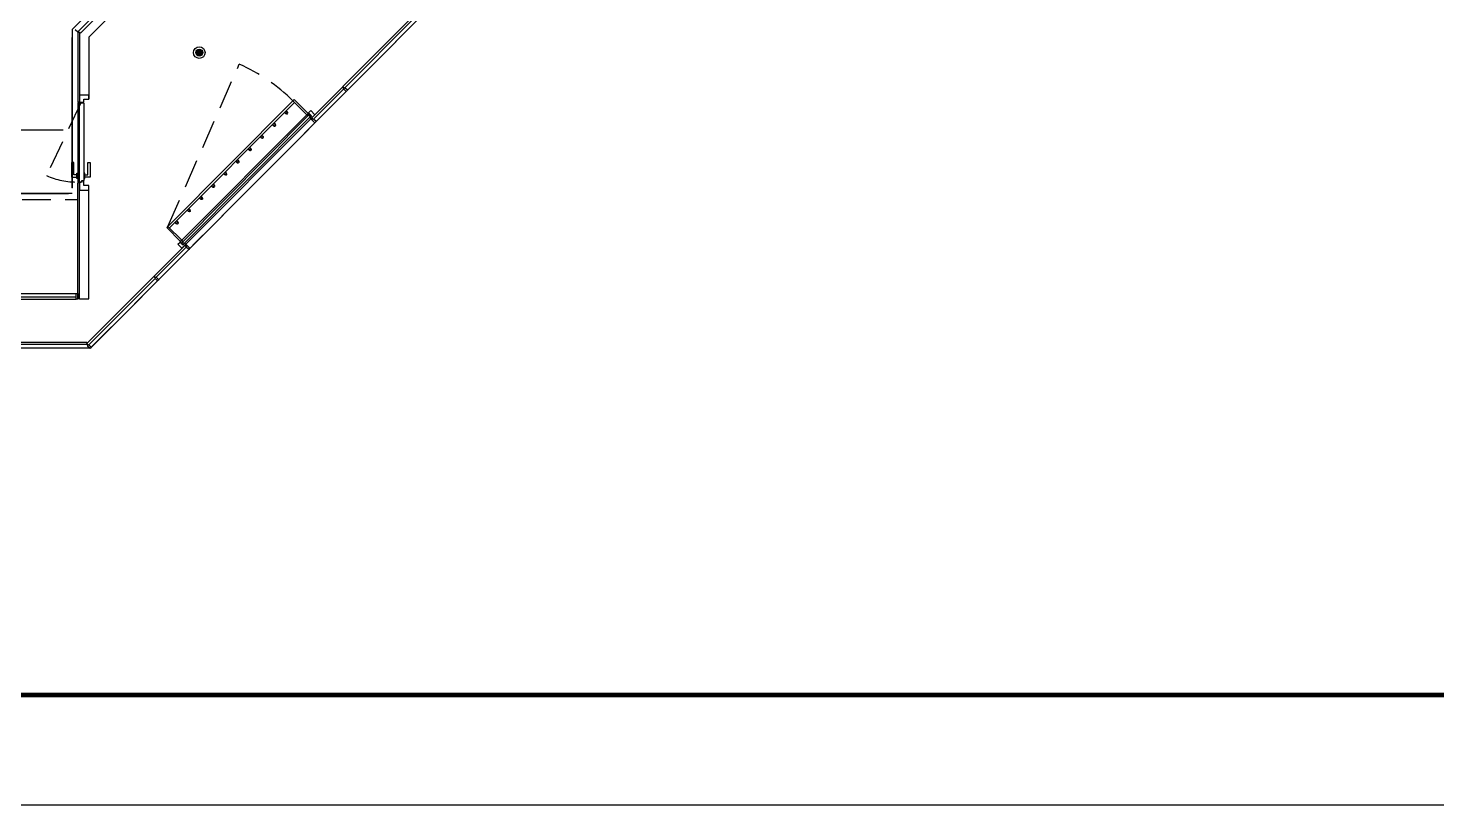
# Model space of a CAD drawing. Header units: millimetres. Extents: x 5896 to 6381, y 4295 to 4378.
# Drawn here: x 6058.84 to 6071.09, y 4295.41 to 4302.17 of the extents above; entities that cross this region are included whole.
import ezdxf

# ---------------------------------------------------------------- set-up
doc = ezdxf.new("R2010")
doc.units = ezdxf.units.MM
for name, pattern in [('NASCOSTA', [0.375, 0.25, -0.125]), ('PHANTOM2', [1.25, 0.625, -0.125, 0.125, -0.125, 0.125, -0.125]), ('TRATTEGGIATA', [0.75, 0.5, -0.25])]:
    doc.linetypes.add(name, pattern=pattern)
for name, color, linetype in [('A-GLAZING', 2, 'Continuous'), ('ax-arredo piani', 2, 'Continuous'), ('ax-arredo sez', 6, 'Continuous'), ('GA_X DIM', 8, 'Continuous'), ('Pareti02', 3, 'Continuous'), ('piani-rossi', 1, 'Continuous'), ('proiezioni', 2, 'NASCOSTA'), ('sezioni 02', 3, 'Continuous'), ('Urban', 6, 'Continuous'), ('图框', 254, 'Continuous'), ('消防', 5, 'Continuous')]:
    doc.layers.add(name, color=color, linetype=linetype)
doc.layers.add('LD_light', color=7, linetype='Continuous', lineweight=5, true_color=0xf00000)
doc.layers.add('PROIEZ-FASCIONE', color=7, linetype='TRATTEGGIATA', true_color=0xb4b08e)
doc.layers.add('R-BORDER', color=7, linetype='PHANTOM2', true_color=0xdb0000, plot=False)

# ---------------------------------------------------------------- blocks, each defined once
blk = doc.blocks.new('ioo')
at = {"layer": 'LD_light', "elevation": 0}
blk.add_lwpolyline([(-3045, 2505), (-3067, 2505), (-3067, 2493), (-3045, 2493)], close=True, dxfattribs=at)
at = {"layer": 'LD_light', "ltscale": 0.1}
for radius in [11, 10]:
    blk.add_arc((-3056, 2506, 0), radius, 359.7956, 180.2044, dxfattribs=at)
blk = doc.blocks.new('112')
at = {"layer": 'A-GLAZING', "color": 253}
for p, q in [((6094.795, 4403.126), (6095.882, 4404.217)), ((6094.8, 4403.11), (6095.898, 4404.212)), ((6095.913, 4404.198), (6094.815, 4403.096)), ((6095.918, 4404.182), (6094.831, 4403.091)), ((6095.898, 4404.214), (6095.907, 4404.223)), ((6095.915, 4404.198), (6095.898, 4404.214)), ((6095.898, 4404.212), (6095.898, 4404.212)), ((6095.898, 4404.212), (6095.901, 4404.212)), ((6095.901, 4404.212), (6095.913, 4404.2)), ((6095.907, 4404.223), (6095.924, 4404.207)), ((6095.913, 4404.2), (6095.913, 4404.198)), ((6095.913, 4404.198), (6095.913, 4404.198)), ((6095.924, 4404.207), (6095.915, 4404.198)), ((6094.798, 4403.11), (6094.789, 4403.101)), ((6094.789, 4403.101), (6094.806, 4403.085)), ((6094.815, 4403.094), (6094.798, 4403.11)), ((6094.8, 4403.108), (6094.8, 4403.11)), ((6094.812, 4403.096), (6094.8, 4403.108)), ((6094.806, 4403.085), (6094.815, 4403.094)), ((6094.815, 4403.096), (6094.812, 4403.096))]:
    blk.add_line(p, q, dxfattribs=at)
at = {"layer": 'ax-arredo piani', "color": 253}
blk.add_line((6092.561, 4402.661), (6093.877, 4402.661), dxfattribs=at)
at = {"layer": 'ax-arredo sez', "color": 253}
for p, q in [((6093.891, 4404.938), (6093.891, 4404.326)), ((6093.906, 4404.938), (6093.906, 4404.326)), ((6093.906, 4404.321), (6093.891, 4404.321)), ((6093.891, 4404.321), (6093.891, 4403.631)), ((6093.906, 4403.631), (6093.906, 4404.321)), ((6095.762, 4404.337), (6094.675, 4403.246)), ((6094.689, 4403.232), (6095.776, 4404.323)), ((6095.762, 4404.337), (6095.772, 4404.348)), ((6095.776, 4404.323), (6095.762, 4404.337)), ((6095.882, 4404.217), (6095.762, 4404.337)), ((6095.772, 4404.348), (6095.893, 4404.228)), ((6095.893, 4404.228), (6095.882, 4404.217)), ((6093.891, 4403.631), (6093.906, 4403.631)), ((6093.891, 4402.616), (6093.891, 4403.626)), ((6093.906, 4402.616), (6093.906, 4403.626)), ((6094.664, 4403.235), (6094.675, 4403.246)), ((6094.785, 4403.115), (6094.664, 4403.235)), ((6094.675, 4403.246), (6094.689, 4403.232)), ((6094.675, 4403.246), (6094.795, 4403.126)), ((6094.795, 4403.126), (6094.785, 4403.115)), ((6093.876, 4402.66), (6093.877, 4402.661)), ((6093.876, 4402.614), (6093.876, 4402.66)), ((6093.877, 4402.661), (6093.89, 4402.661)), ((6093.89, 4402.661), (6093.891, 4402.66)), ((6093.891, 4402.66), (6093.891, 4402.631)), ((6093.876, 4402.631), (6092.562, 4402.631)), ((6092.562, 4402.614), (6093.876, 4402.614)), ((6093.876, 4402.614), (6093.876, 4402.631)), ((6093.891, 4402.614), (6093.876, 4402.614)), ((6093.891, 4402.631), (6093.891, 4402.631)), ((6093.891, 4402.631), (6093.891, 4402.614))]:
    blk.add_line(p, q, dxfattribs=at)
at = {"layer": 'DEFPOINTS', "color": 253}
blk.add_line((6093.869, 4404.959), (6093.891, 4404.938), dxfattribs=at)
at = {"layer": 'Pareti02', "color": 253}
for p, q in [((6096.796, 4407.855), (6093.891, 4404.938)), ((6096.814, 4407.837), (6093.916, 4404.928)), ((6095.331, 4406.242), (6093.986, 4404.892)), ((6093.891, 4404.938), (6093.916, 4404.928)), ((6093.986, 4404.892), (6093.986, 4404.406)), ((6093.986, 4404.508), (6093.986, 4404.351)), ((6096.196, 4404.462), (6096.193, 4404.458)), ((6096.193, 4404.458), (6096.207, 4404.444)), ((6096.211, 4404.448), (6096.196, 4404.462)), ((6096.207, 4404.444), (6096.204, 4404.44)), ((6096.204, 4404.44), (6096.225, 4404.419)), ((6096.214, 4404.451), (6096.211, 4404.448)), ((6096.235, 4404.43), (6096.214, 4404.451)), ((6096.225, 4404.419), (6096.235, 4404.43)), ((6093.906, 4404.326), (6093.891, 4404.326)), ((6094.675, 4403.246), (6095.762, 4404.337)), ((6093.906, 4403.626), (6093.891, 4403.626)), ((6093.986, 4402.616), (6093.986, 4403.601)), ((6093.986, 4403.113), (6093.986, 4403.601)), ((6094.551, 4402.81), (6094.555, 4402.814)), ((6094.565, 4402.796), (6094.551, 4402.81)), ((6094.555, 4402.814), (6094.569, 4402.8)), ((6094.562, 4402.793), (6094.565, 4402.796)), ((6094.583, 4402.771), (6094.562, 4402.793)), ((6094.569, 4402.8), (6094.573, 4402.803)), ((6094.573, 4402.803), (6094.594, 4402.782)), ((6094.594, 4402.782), (6094.583, 4402.771)), ((6093.906, 4402.616), (6093.891, 4402.616)), ((6093.906, 4402.616), (6093.986, 4402.616)), ((6093.965, 4402.222), (6093.969, 4402.226)), ((6093.98, 4402.208), (6093.965, 4402.222)), ((6093.969, 4402.226), (6093.983, 4402.212)), ((6093.976, 4402.205), (6093.98, 4402.208)), ((6093.997, 4402.183), (6093.976, 4402.205)), ((6093.983, 4402.212), (6093.987, 4402.215)), ((6093.987, 4402.215), (6094.008, 4402.194)), ((6094.008, 4402.194), (6093.997, 4402.183))]:
    blk.add_line(p, q, dxfattribs=at)
at = {"layer": 'piani-rossi', "color": 253}
for p, q in [((6093.855, 4403.8), (6093.837, 4403.8)), ((6093.837, 4403.8), (6093.837, 4403.673)), ((6093.855, 4403.695), (6093.855, 4403.8)), ((6093.979, 4403.695), (6093.979, 4403.8)), ((6093.979, 4403.8), (6093.997, 4403.8)), ((6093.997, 4403.8), (6093.997, 4403.673)), ((6093.837, 4403.673), (6093.881, 4403.673)), ((6093.881, 4403.695), (6093.855, 4403.695)), ((6093.881, 4403.661), (6093.881, 4403.708)), ((6093.881, 4403.708), (6093.891, 4403.708)), ((6093.881, 4403.673), (6093.881, 4403.695)), ((6093.891, 4403.661), (6093.881, 4403.661)), ((6093.891, 4403.708), (6093.891, 4403.661)), ((6093.953, 4403.708), (6093.943, 4403.708)), ((6093.943, 4403.708), (6093.943, 4403.661)), ((6093.943, 4403.661), (6093.953, 4403.661)), ((6093.953, 4403.661), (6093.953, 4403.708)), ((6093.953, 4403.673), (6093.953, 4403.695)), ((6093.953, 4403.695), (6093.979, 4403.695)), ((6093.997, 4403.673), (6093.953, 4403.673))]:
    blk.add_line(p, q, dxfattribs=at)
at = {"layer": 'PROIEZ-FASCIONE', "color": 253}
for p, q in [((6097.369, 4408.5), (6093.841, 4404.959)), ((6093.841, 4404.959), (6093.841, 4403.531)), ((6093.841, 4403.531), (6087.831, 4403.531))]:
    blk.add_line(p, q, dxfattribs=at)
at = {"layer": 'proiezioni', "color": 253}
for p, q in [((6094.008, 4402.194), (6108.084, 4416.324)), ((6094.675, 4403.246), (6095.295, 4404.656)), ((6093.917, 4404.321), (6093.618, 4403.687)), ((6087.781, 4403.481), (6093.891, 4403.481))]:
    blk.add_line(p, q, dxfattribs=at)
for centre, radius, start, end in [((6094.675, 4403.246), 1.54, 45.109, 66.2595), ((6093.891, 4404.321), 0.69, 246.6992, 270)]:
    blk.add_arc(centre, radius, start, end, dxfattribs=at)
at = {"layer": 'R-BORDER', "color": 253, "ltscale": 10000}
for p, q in [((6094.003, 4402.189), (6104.089, 4412.314)), ((6087.631, 4402.189), (6094.003, 4402.189))]:
    blk.add_line(p, q, dxfattribs=at)
at = {"layer": 'sezioni 02', "color": 253}
for p, q in [((6093.906, 4404.386), (6093.906, 4404.326)), ((6093.986, 4404.386), (6093.906, 4404.386)), ((6093.986, 4404.351), (6093.986, 4404.386)), ((6095.925, 4404.189), (6096.193, 4404.458)), ((6096.207, 4404.444), (6095.939, 4404.175)), ((6096.193, 4404.458), (6096.207, 4404.444)), ((6093.906, 4404.326), (6093.943, 4404.329)), ((6093.906, 4403.631), (6093.906, 4404.321)), ((6093.906, 4404.321), (6093.943, 4404.321)), ((6093.943, 4404.329), (6093.943, 4404.351)), ((6093.943, 4404.351), (6093.986, 4404.351)), ((6093.943, 4404.321), (6093.943, 4403.646)), ((6095.918, 4404.253), (6095.898, 4404.233)), ((6095.953, 4404.217), (6095.918, 4404.253)), ((6095.898, 4404.233), (6095.882, 4404.217)), ((6095.882, 4404.217), (6095.892, 4404.208)), ((6095.892, 4404.208), (6095.907, 4404.223)), ((6095.907, 4404.223), (6095.898, 4404.233)), ((6095.898, 4404.233), (6095.924, 4404.207)), ((6095.924, 4404.207), (6095.908, 4404.191)), ((6095.908, 4404.191), (6095.918, 4404.182)), ((6095.918, 4404.182), (6095.953, 4404.217)), ((6095.925, 4404.189), (6095.918, 4404.182)), ((6095.918, 4404.182), (6095.953, 4404.147)), ((6095.939, 4404.175), (6095.925, 4404.189)), ((6095.939, 4404.175), (6095.925, 4404.189)), ((6095.942, 4404.178), (6095.939, 4404.175)), ((6095.964, 4404.157), (6095.942, 4404.178)), ((6095.953, 4404.147), (6095.964, 4404.157)), ((6093.943, 4403.646), (6093.923, 4403.643)), ((6093.923, 4403.643), (6093.923, 4403.634)), ((6093.943, 4403.641), (6093.925, 4403.638)), ((6093.925, 4403.638), (6093.925, 4403.629)), ((6093.943, 4403.601), (6093.943, 4403.641)), ((6093.923, 4403.634), (6093.906, 4403.631)), ((6093.906, 4403.631), (6093.906, 4403.631)), ((6093.925, 4403.629), (6093.906, 4403.626)), ((6093.906, 4403.626), (6093.906, 4403.561)), ((6093.906, 4403.561), (6093.986, 4403.561)), ((6093.986, 4403.601), (6093.943, 4403.601)), ((6093.986, 4403.561), (6093.986, 4403.601)), ((6094.823, 4403.083), (6094.555, 4402.814)), ((6094.569, 4402.8), (6094.837, 4403.069)), ((6094.76, 4403.091), (6094.78, 4403.11)), ((6094.795, 4403.055), (6094.76, 4403.091)), ((6094.78, 4403.11), (6094.795, 4403.126)), ((6094.78, 4403.11), (6094.806, 4403.085)), ((6094.789, 4403.101), (6094.78, 4403.11)), ((6094.805, 4403.117), (6094.789, 4403.101)), ((6094.795, 4403.126), (6094.805, 4403.117)), ((6094.831, 4403.091), (6094.795, 4403.055)), ((6094.806, 4403.085), (6094.821, 4403.1)), ((6094.821, 4403.1), (6094.831, 4403.091)), ((6094.837, 4403.069), (6094.823, 4403.083)), ((6094.824, 4403.084), (6094.831, 4403.091)), ((6094.838, 4403.07), (6094.824, 4403.084)), ((6094.831, 4403.091), (6094.866, 4403.056)), ((6094.834, 4403.066), (6094.838, 4403.07)), ((6094.856, 4403.045), (6094.834, 4403.066)), ((6094.866, 4403.056), (6094.856, 4403.045)), ((6094.555, 4402.814), (6094.569, 4402.8))]:
    blk.add_line(p, q, dxfattribs=at)
at = {"layer": 'Urban', "color": 253}
for p, q in [((6096.196, 4404.462), (6096.792, 4405.059)), ((6096.806, 4405.045), (6096.211, 4404.448)), ((6096.211, 4404.448), (6096.196, 4404.462)), ((6094.551, 4402.81), (6093.969, 4402.226)), ((6093.983, 4402.212), (6094.565, 4402.796)), ((6094.565, 4402.796), (6094.551, 4402.81)), ((6087.751, 4402.238), (6093.969, 4402.238)), ((6093.969, 4402.219), (6087.751, 4402.219)), ((6093.969, 4402.238), (6093.969, 4402.219)), ((6093.969, 4402.226), (6093.983, 4402.212))]:
    blk.add_line(p, q, dxfattribs=at)
blk = doc.blocks.new('tukuang')
at = {"layer": '图框'}
blk.add_lwpolyline([(0, 0), (4200, 0), (4200, 2969.7), (0, 2969.7)], close=True, dxfattribs=at)
at = {"layer": '图框', "const_width": 4.24}
blk.add_lwpolyline([(212.1, 2870.7), (4101, 2870.7), (4101, 99), (212.1, 99)], close=True, dxfattribs=at)

msp = doc.modelspace()

# ---------------------------------------------------------------- hatches: boundary and pattern name
at = {"layer": 'LD_light'}
h = msp.add_hatch(color=256, dxfattribs=at)
h.dxf.hatch_style = 1
h.paths.add_polyline_path([(6059.218, 4300.78), (6059.218, 4302.088), (6059.223, 4302.088), (6059.223, 4300.78)])
h = msp.add_hatch(color=256, dxfattribs=at)
h.dxf.hatch_style = 1
h.paths.add_polyline_path([(6058.475, 4300.727), (6059.189, 4300.727), (6059.189, 4300.732), (6058.475, 4300.732)])
at = {"layer": '消防', "ltscale": 2}
msp.add_hatch(color=6, dxfattribs=at).paths.add_polyline_path([(6060.357, 4301.955, 1), (6060.296, 4301.955, 1)])

# ---------------------------------------------------------------- linework, layer by layer
at = {"layer": 'LD_light', "elevation": 0}
for points in [[(6059.218, 4300.78), (6059.218, 4302.088), (6059.223, 4302.088), (6059.223, 4300.78)], [(6058.475, 4300.727), (6059.189, 4300.727), (6059.189, 4300.732), (6058.475, 4300.732)]]:
    msp.add_lwpolyline(points, close=True, dxfattribs=at)
at = {"layer": '消防', "color": 210, "ltscale": 2}
msp.add_line((6059.142, 4301.28), (6051.565, 4301.28), dxfattribs=at)
at = {"layer": '消防', "color": 6, "ltscale": 2}
for radius in [0.0504, 0.0302]:
    msp.add_circle((6060.327, 4301.955), radius, dxfattribs=at)

# ---------------------------------------------------------------- block references
msp.add_blockref('112', (-34.62, -102.802))
at = {"layer": 'GA_X DIM', "xscale": 0.009635294117647079, "yscale": 0.009635294117647079, "zscale": 0.009635294117647079}
msp.add_blockref('tukuang', (6043.645, 4295.413), dxfattribs=at)
at = {"layer": 'LD_light', "xscale": -0.001, "yscale": 0.001, "zscale": 0.001, "rotation": 225.1089945718877}
for p in [(6061.363, 4305.258), (6061.469, 4305.364), (6061.257, 4305.152), (6061.151, 4305.046), (6061.045, 4304.939), (6060.939, 4304.833), (6060.833, 4304.727), (6060.622, 4304.514), (6060.728, 4304.621), (6060.516, 4304.408)]:
    msp.add_blockref('ioo', p, dxfattribs=at)

doc.saveas('drawing.dxf')
